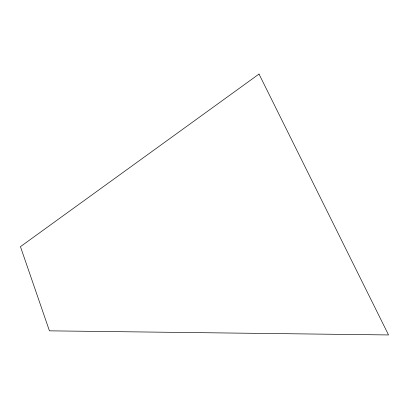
<?xml version="1.0" encoding="UTF-8"?>
<svg xmlns="http://www.w3.org/2000/svg" width="409" height="409" viewBox="0 0 409 409"><rect width="100%" height="100%" fill="white"/><g stroke="black" fill="none" stroke-linecap="round" stroke-linejoin="round"><path stroke-width="0.61" d="M259.015 74.055L20.45 246.663L49.433 330.84L388.55 334.945L259.015 74.055"/></g></svg>
